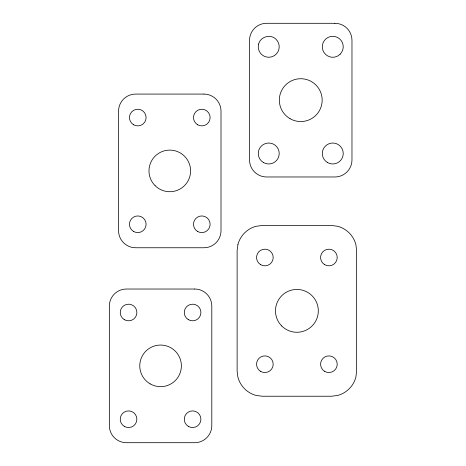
<?xml version="1.0" encoding="UTF-8"?>
<svg xmlns="http://www.w3.org/2000/svg" width="466" height="466" viewBox="0 0 466 466"><rect width="100%" height="100%" fill="white"/><g stroke="black" fill="none" stroke-linecap="round" stroke-linejoin="round"><path stroke-width="0.7" d="M258.613 44.066L258.257 46.781A10.479 10.479 0 0 0 272.744 56.456A10.479 10.479 0 0 0 276.14 39.371C270.833 33.733 260.395 36.529 258.613 44.066M237.928 244.446L237.124 250.539L237.124 371.181L237.928 377.268A25.688 25.688 0 0 0 256.09 395.436L262.177 396.234L331.6 396.234L337.687 395.436A25.688 25.688 0 0 0 355.849 377.268L356.653 371.181L356.653 250.539L355.849 244.446A25.688 25.688 0 0 0 337.687 226.284L331.6 225.486L262.177 225.486L256.09 226.284A25.688 25.688 0 0 0 237.928 244.446M340.174 54.184L338.001 55.85A10.479 10.479 0 0 1 330.05 56.899L327.528 55.85A10.479 10.479 0 0 1 324.185 40.769A10.479 10.479 0 0 1 339.498 38.754A10.479 10.479 0 0 1 340.174 54.184M334.897 23.3L266.599 23.3A17.073 17.073 0 0 0 249.526 40.373L249.526 159.902A17.073 17.073 0 0 0 266.599 176.975L334.897 176.975A17.073 17.073 0 0 0 351.976 159.902L351.976 40.373A17.073 17.073 0 0 0 334.897 23.3M203.939 94.08L135.635 94.08A17.073 17.073 0 0 0 118.562 111.153L118.562 230.676A17.073 17.073 0 0 0 135.635 247.755L203.939 247.755A17.073 17.073 0 0 0 221.012 230.676L221.012 111.153A17.073 17.073 0 0 0 203.939 94.08M194.724 289.025L126.426 289.025A17.073 17.073 0 0 0 109.347 306.098L109.347 425.627A17.073 17.073 0 0 0 126.426 442.7L194.724 442.7A17.073 17.073 0 0 0 211.797 425.627L211.797 306.098A17.073 17.073 0 0 0 194.724 289.025M155.073 185.631A20.813 20.813 0 0 0 189.889 176.299A20.813 20.813 0 0 0 164.399 150.809A20.813 20.813 0 0 0 155.073 185.631M197.642 124.766A8.324 8.324 0 0 0 210.125 117.554A8.324 8.324 0 0 0 197.642 110.349A8.324 8.324 0 0 0 197.642 124.766M197.642 231.486A8.324 8.324 0 0 0 210.125 224.274A8.324 8.324 0 0 0 197.642 217.063A8.324 8.324 0 0 0 197.642 231.486M133.608 231.486A8.324 8.324 0 0 0 146.097 224.274A8.324 8.324 0 0 0 133.608 217.063A8.324 8.324 0 0 0 133.608 231.486M133.608 124.766A8.324 8.324 0 0 0 146.097 117.554A8.324 8.324 0 0 0 133.608 110.349A8.324 8.324 0 0 0 133.608 124.766M324.744 264.711A8.324 8.324 0 0 0 337.227 257.5A8.324 8.324 0 0 0 324.744 250.289A8.324 8.324 0 0 0 324.744 264.711M260.71 264.711A8.324 8.324 0 0 0 273.198 257.5A8.324 8.324 0 0 0 260.71 250.289A8.324 8.324 0 0 0 260.71 264.711M281.744 326.002A21.419 21.419 0 0 0 317.579 316.402A21.419 21.419 0 0 0 291.343 290.172A21.419 21.419 0 0 0 281.744 326.002M324.744 371.425A8.324 8.324 0 0 0 337.227 364.22A8.324 8.324 0 0 0 324.744 357.008A8.324 8.324 0 0 0 324.744 371.425M260.71 371.425A8.324 8.324 0 0 0 273.198 364.22A8.324 8.324 0 0 0 260.71 357.008A8.324 8.324 0 0 0 260.71 371.425M263.494 162.57A10.479 10.479 0 0 0 279.21 153.495A10.479 10.479 0 0 0 263.494 144.425A10.479 10.479 0 0 0 263.494 162.57M327.528 162.57A10.479 10.479 0 0 0 343.244 153.495A10.479 10.479 0 0 0 327.528 144.425A10.479 10.479 0 0 0 327.528 162.57M290.038 118.684A21.419 21.419 0 0 0 322.169 100.138A21.419 21.419 0 0 0 290.038 81.591A21.419 21.419 0 0 0 290.038 118.684M188.427 426.431A8.324 8.324 0 0 0 200.916 419.219A8.324 8.324 0 0 0 188.427 412.014A8.324 8.324 0 0 0 188.427 426.431M150.169 383.885A20.813 20.813 0 0 0 181.385 365.862A20.813 20.813 0 0 0 150.169 347.84A20.813 20.813 0 0 0 150.169 383.885M124.393 426.431A8.324 8.324 0 0 0 136.882 419.219A8.324 8.324 0 0 0 124.393 412.014A8.324 8.324 0 0 0 124.393 426.431M124.393 319.711A8.324 8.324 0 0 0 136.882 312.505A8.324 8.324 0 0 0 124.393 305.294A8.324 8.324 0 0 0 124.393 319.711M188.427 319.711A8.324 8.324 0 0 0 200.916 312.505A8.324 8.324 0 0 0 188.427 305.294A8.324 8.324 0 0 0 188.427 319.711"/></g></svg>
